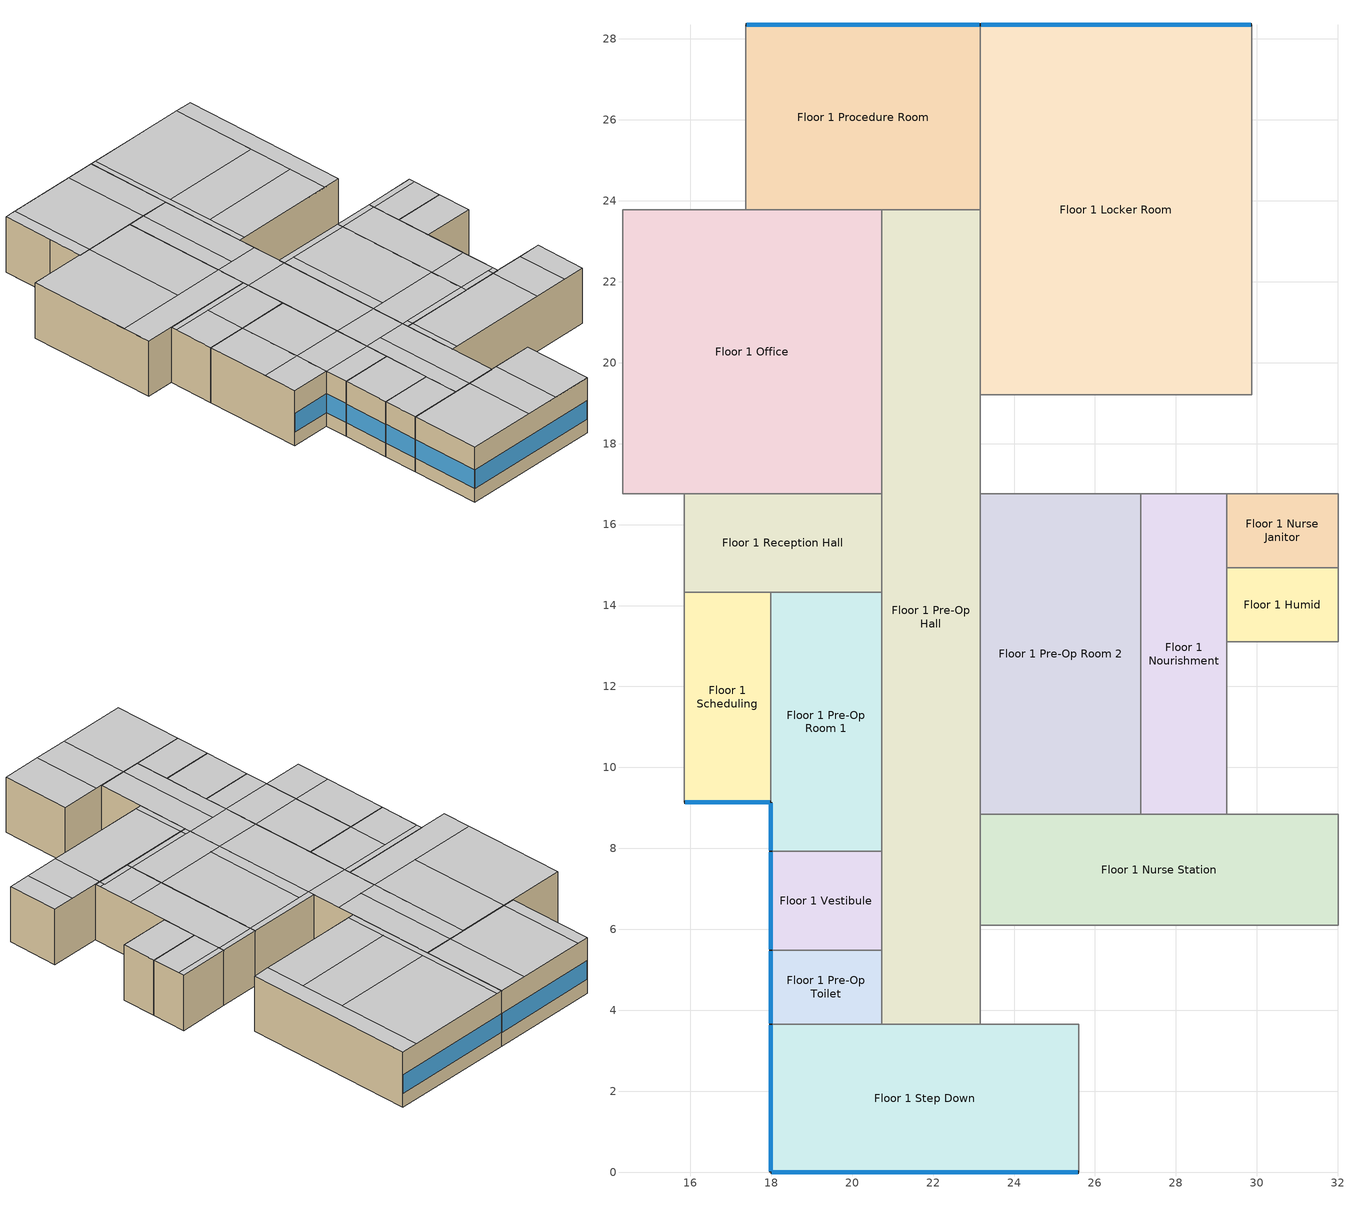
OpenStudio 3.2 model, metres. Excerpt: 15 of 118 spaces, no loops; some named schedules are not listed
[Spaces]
Floor 1 Vestibule
 floor foundation (BTAP-Grnd-Floor-Mass:U-0.757_std): 20.73,7.92 20.73,5.49 17.98,5.49 17.98,7.92 z0
 wall outside: 17.98,7.92 17.98,5.49 z0:3.05
 wall to Floor 1 Pre-Op Hall: 20.73,5.49 20.73,7.92 z0:3.05
 wall to Floor 1 Pre-Op Room 1: 20.73,7.92 17.98,7.92 z0:3.05
 wall to Floor 1 Pre-Op Toilet: 17.98,5.49 20.73,5.49 z0:3.05
 window (BTAP-Ext-FixedWindow:U=0.190 SHGC=0.600): 17.98,7.9 17.98,5.51 z0.76:1.8
 ceiling to Floor 2 Exam 1: 20.73,5.49 20.73,7.92 17.98,7.92 17.98,5.49 z3.05
Floor 1 Scheduling
 floor foundation (BTAP-Grnd-Floor-Mass:U-0.757_std): 17.98,14.33 17.98,9.14 15.85,9.14 15.85,14.33 z0
 wall outside: 15.85,9.14 17.98,9.14 z0:3.05
 wall to Floor 1 Reception: 15.85,14.33 15.85,9.14 z0:3.05
 wall to Floor 1 Pre-Op Room 1: 17.98,9.14 17.98,14.33 z0:3.05
 wall to Floor 1 Reception Hall: 17.98,14.33 15.85,14.33 z0:3.05
 window (BTAP-Ext-FixedWindow:U=0.190 SHGC=0.600): 15.88,9.14 17.96,9.14 z0.76:1.8
 ceiling to Floor 2 Reception Toilet: 17.98,10.97 17.98,14.33 15.85,14.33 15.85,10.97 z3.05
 ceiling to Floor 2 Reception Hall: 17.98,9.14 17.98,10.97 15.85,10.97 15.85,9.14 z3.05
Floor 1 Pre-Op Room 1
 floor foundation (BTAP-Grnd-Floor-Mass:U-0.757_std): 20.73,14.33 20.73,7.92 17.98,7.92 17.98,14.33 z0
 wall outside: 17.98,9.14 17.98,7.92 z0:3.05
 wall to Floor 1 Reception Hall: 20.73,14.33 17.98,14.33 z0:3.05
 wall to Floor 1 Pre-Op Hall: 20.73,7.92 20.73,14.33 z0:3.05
 window (BTAP-Ext-FixedWindow:U=0.190 SHGC=0.600): 17.98,9.12 17.98,7.95 z0.76:1.82
 ceiling to Floor 2 Scheduling 2: 20.73,10.97 20.73,14.33 17.98,14.33 17.98,10.97 z3.05
 ceiling to Floor 2 Reception Hall: 20.73,9.14 20.73,10.97 17.98,10.97 17.98,9.14 z3.05
 ceiling to Floor 2 Exam 1: 20.73,7.92 20.73,9.14 17.98,9.14 17.98,7.92 z3.05
Floor 1 Pre-Op Hall
 floor foundation (BTAP-Grnd-Floor-Mass:U-0.757_std): 23.16,23.77 23.16,3.66 20.73,3.66 20.73,23.77 z0
 wall to Floor 1 Nurse Hall: 23.16,3.66 23.16,6.1 z0:3.05
 wall to Floor 1 Office: 20.73,23.77 20.73,16.76 z0:3.05
 wall to Floor 1 Locker Room Hall: 23.16,16.76 23.16,19.2 z0:3.05
 wall to Floor 1 Pre-Op Room 2: 23.16,8.84 23.16,16.76 z0:3.05
 wall to Floor 1 Procedure Room: 23.16,23.77 20.73,23.77 z0:3.05
 wall to Floor 1 Nurse Station: 23.16,6.1 23.16,8.84 z0:3.05
 wall to Floor 1 Step Down: 20.73,3.66 23.16,3.66 z0:3.05
 wall to Floor 1 Locker Room: 23.16,19.2 23.16,23.77 z0:3.05
 wall to Floor 1 Pre-Op Toilet: 20.73,5.49 20.73,3.66 z0:3.05
 wall to Floor 1 Reception Hall: 20.73,16.76 20.73,14.33 z0:3.05
 ceiling to Floor 2 Exam 1: 21.64,3.66 21.64,9.14 20.73,9.14 20.73,3.66 z3.05
 ceiling to Floor 2 Exam Hall 1: 23.16,3.66 23.16,9.14 21.64,9.14 21.64,3.66 z3.05
 ceiling to Floor 2 Work Hall: 23.16,16.46 23.16,18.29 20.73,18.29 20.73,16.46 z3.05
 ceiling to Floor 2 Exam Hall 6: 23.16,18.29 23.16,23.77 21.64,23.77 21.64,18.29 z3.05
 ceiling to Floor 2 Exam 9: 21.64,18.29 21.64,23.77 20.73,23.77 20.73,18.29 z3.05
 ceiling to Floor 2 Scheduling 2: 23.16,10.97 23.16,16.46 20.73,16.46 20.73,10.97 z3.05
 ceiling to Floor 2 Reception Hall: 23.16,9.14 23.16,10.97 20.73,10.97 20.73,9.14 z3.05
Floor 1 Procedure Room
 floor foundation (BTAP-Grnd-Floor-Mass:U-0.757_std): 23.16,28.35 23.16,23.77 17.37,23.77 17.37,28.35 z0
 wall outside: 23.16,28.35 17.37,28.35 z0:3.05
 wall to Floor 1 Locker Room: 23.16,23.77 23.16,28.35 z0:3.05
 wall to Floor 1 MRI Hall: 17.37,25.6 17.37,23.77 z0:3.05
 wall to Floor 1 Office: 17.37,23.77 20.73,23.77 z0:3.05
 wall to Floor 1 MRI Toilet: 17.37,28.35 17.37,25.6 z0:3.05
 window (BTAP-Ext-FixedWindow:U=0.190 SHGC=0.600): 23.14,28.35 17.4,28.35 z0.76:1.79
 ceiling to Floor 2 Work: 17.98,23.77 17.98,28.35 17.37,28.35 17.37,23.77 z3.05
 ceiling to Floor 2 Exam Hall 6: 23.16,23.77 23.16,28.35 21.64,28.35 21.64,23.77 z3.05
 ceiling to Floor 2 Exam 9: 21.64,23.77 21.64,28.35 17.98,28.35 17.98,23.77 z3.05
Floor 1 Pre-Op Room 2
 floor foundation (BTAP-Grnd-Floor-Mass:U-0.757_std): 27.13,16.76 27.13,8.84 23.16,8.84 23.16,16.76 z0
 wall to Floor 1 Nurse Station: 23.16,8.84 27.13,8.84 z0:3.05
 wall to Floor 1 Locker Room Hall: 27.13,16.76 23.16,16.76 z0:3.05
 wall to Floor 1 Nourishment: 27.13,8.84 27.13,16.76 z0:3.05
 ceiling to Floor 2 Work Hall: 27.13,16.46 27.13,16.76 23.16,16.76 23.16,16.46 z3.05
 ceiling to Floor 2 Exam Hall 1: 23.47,8.84 23.47,9.14 23.16,9.14 23.16,8.84 z3.05
 ceiling to Floor 2 Exam 2: 27.13,8.84 27.13,9.14 23.47,9.14 23.47,8.84 z3.05
 ceiling to Floor 2 Reception Hall: 27.13,9.14 27.13,10.97 23.16,10.97 23.16,9.14 z3.05
 ceiling to Floor 2 Scheduling 2: 23.77,10.97 23.77,16.46 23.16,16.46 23.16,10.97 z3.05
 ceiling to Floor 2 X-Ray: 27.13,10.97 27.13,16.46 23.77,16.46 23.77,10.97 z3.05
Floor 1 Locker Room
 floor foundation (BTAP-Grnd-Floor-Mass:U-0.757_std): 29.87,28.35 29.87,19.2 23.16,19.2 23.16,28.35 z0
 wall outside: 29.87,28.35 23.16,28.35 z0:3.05
 wall to Floor 1 Locker Room Hall: 23.16,19.2 29.87,19.2 z0:3.05
 wall to Floor 1 Lounge: 29.87,19.2 29.87,28.35 z0:3.05
 window (BTAP-Ext-FixedWindow:U=0.190 SHGC=0.600): 29.84,28.35 23.19,28.35 z0.76:1.78
 ceiling to Floor 2 Exam Hall 5: 29.87,19.2 29.87,28.35 28.96,28.35 28.96,19.2 z3.05
 ceiling to Floor 2 Exam 8: 28.96,23.77 28.96,28.35 23.47,28.35 23.47,23.77 z3.05
 ceiling to Floor 2 Exam Hall 6: 23.47,19.2 23.47,28.35 23.16,28.35 23.16,19.2 z3.05
 ceiling to Floor 2 Nurse Station 2: 28.96,19.2 28.96,21.34 23.47,21.34 23.47,19.2 z3.05
 ceiling to Floor 2 Storage 3: 28.96,21.34 28.96,23.77 23.47,23.77 23.47,21.34 z3.05
Floor 1 Nurse Station
 floor foundation (BTAP-Grnd-Floor-Mass:U-0.757_std): 32,8.84 32,6.1 23.16,6.1 23.16,8.84 z0
 wall to Floor 1 Nurse Hall: 23.16,6.1 32,6.1 z0:3.05
 wall to Floor 1 Clean: 32,8.84 29.26,8.84 z0:3.05
 wall to Floor 1 Nourishment: 29.26,8.84 27.13,8.84 z0:3.05
 wall to Floor 1 PACU: 32,6.1 32,8.84 z0:3.05
 ceiling to Floor 2 Exam Hall 2: 30.78,6.1 30.78,8.84 28.96,8.84 28.96,6.1 z3.05
 ceiling to Floor 2 Exam Hall 1: 23.47,6.1 23.47,8.84 23.16,8.84 23.16,6.1 z3.05
 ceiling to Floor 2 Exam 3: 32,6.1 32,8.84 30.78,8.84 30.78,6.1 z3.05
 ceiling to Floor 2 Exam 2: 28.96,6.1 28.96,8.84 23.47,8.84 23.47,6.1 z3.05
Floor 1 Pre-Op Toilet
 floor foundation (BTAP-Grnd-Floor-Mass:U-0.757_std): 20.73,5.49 20.73,3.66 17.98,3.66 17.98,5.49 z0
 wall outside: 17.98,5.49 17.98,3.66 z0:3.05
 wall to Floor 1 Step Down: 17.98,3.66 20.73,3.66 z0:3.05
 window (BTAP-Ext-FixedWindow:U=0.190 SHGC=0.600): 17.98,5.46 17.98,3.68 z0.76:1.81
 ceiling to Floor 2 Exam 1: 20.73,3.66 20.73,5.49 17.98,5.49 17.98,3.66 z3.05
Floor 1 Office
 floor foundation (BTAP-Grnd-Floor-Mass:U-0.757_std): 20.73,23.77 20.73,16.76 14.33,16.76 14.33,23.77 z0
 wall to Floor 1 MRI Hall: 17.37,23.77 14.33,23.77 z0:3.05
 wall to Floor 1 Reception: 14.33,23.77 14.33,16.76 15.85,16.76 z0:3.05
 wall to Floor 1 Reception Hall: 15.85,16.76 20.73,16.76 z0:3.05
 ceiling to Floor 2 Work Hall: 20.73,16.76 20.73,18.29 14.33,18.29 14.33,16.76 z3.05
 ceiling to Floor 2 Exam 9: 20.73,18.29 20.73,23.77 17.98,23.77 17.98,18.29 z3.05
 ceiling to Floor 2 Work: 17.98,18.29 17.98,23.77 14.33,23.77 14.33,18.29 z3.05
Floor 1 Nourishment
 floor foundation (BTAP-Grnd-Floor-Mass:U-0.757_std): 29.26,16.76 29.26,8.84 27.13,8.84 27.13,16.76 z0
 wall to Floor 1 Nurse Janitor: 29.26,14.94 29.26,16.76 z0:3.05
 wall to Floor 1 Humid: 29.26,13.11 29.26,14.94 z0:3.05
 wall to Floor 1 Locker Room Hall: 29.26,16.76 27.13,16.76 z0:3.05
 wall to Floor 1 Clean: 29.26,8.84 29.26,13.11 z0:3.05
 ceiling to Floor 2 X-Ray: 29.26,10.97 29.26,16.46 27.13,16.46 27.13,10.97 z3.05
 ceiling to Floor 2 Exam 2: 28.96,8.84 28.96,9.14 27.13,9.14 27.13,8.84 z3.05
 ceiling to Floor 2 Reception Hall: 29.26,9.14 29.26,10.97 27.13,10.97 27.13,9.14 z3.05
 ceiling to Floor 2 Work Hall: 29.26,16.46 29.26,16.76 27.13,16.76 27.13,16.46 z3.05
 ceiling to Floor 2 Exam Hall 2: 29.26,8.84 29.26,9.14 28.96,9.14 28.96,8.84 z3.05
Floor 1 Humid
 floor foundation (BTAP-Grnd-Floor-Mass:U-0.757_std): 32,14.94 32,13.11 29.26,13.11 29.26,14.94 z0
 wall to Floor 1 Clean: 29.26,13.11 32,13.11 z0:3.05
 wall to Floor 1 Nurse Janitor: 32,14.94 29.26,14.94 z0:3.05
 wall to Floor 1 Sterile Storage: 32,13.11 32,14.94 z0:3.05
 ceiling to Floor 2 X-Ray: 32,13.11 32,14.94 29.26,14.94 29.26,13.11 z3.05
Floor 1 Step Down
 floor foundation (BTAP-Grnd-Floor-Mass:U-0.757_std): 25.6,3.66 25.6,0 17.98,0 17.98,3.66 z0
 wall outside: 17.98,3.66 17.98,0 25.6,0 z0:3.05
 wall to Floor 1 Nurse Hall: 25.6,3.66 23.16,3.66 z0:3.05
 wall to Floor 1 Recovery Room: 25.6,0 25.6,3.66 z0:3.05
 window (BTAP-Ext-FixedWindow:U=0.190 SHGC=0.600): 18.01,0 25.58,0 z0.76:1.78; 17.98,3.63 17.98,0.03 z0.76:1.79
 ceiling to Floor 2 Exam 1: 21.64,0 21.64,3.66 17.98,3.66 17.98,0 z3.05
 ceiling to Floor 2 Exam Hall 1: 23.47,0 23.47,3.66 21.64,3.66 21.64,0 z3.05
 ceiling to Floor 2 Exam 2: 25.6,0 25.6,3.66 23.47,3.66 23.47,0 z3.05
Floor 1 Reception Hall
 floor foundation (BTAP-Grnd-Floor-Mass:U-0.757_std): 20.73,16.76 20.73,14.33 15.85,14.33 15.85,16.76 z0
 wall to Floor 1 Reception: 15.85,16.76 15.85,14.33 z0:3.05
 ceiling to Floor 2 Work Hall: 20.73,16.46 20.73,16.76 15.85,16.76 15.85,16.46 z3.05
 ceiling to Floor 2 Reception Toilet: 17.98,14.33 17.98,16.46 15.85,16.46 15.85,14.33 z3.05
 ceiling to Floor 2 Scheduling 2: 20.73,14.33 20.73,16.46 17.98,16.46 17.98,14.33 z3.05
Floor 1 Nurse Janitor
 floor foundation (BTAP-Grnd-Floor-Mass:U-0.757_std): 32,16.76 32,14.94 29.26,14.94 29.26,16.76 z0
 wall to Floor 1 Sterile Storage: 32,14.94 32,16.76 z0:3.05
 wall to Floor 1 Locker Room Hall: 32,16.76 29.26,16.76 z0:3.05
 ceiling to Floor 2 Work Hall: 32,16.46 32,16.76 29.26,16.76 29.26,16.46 z3.05
 ceiling to Floor 2 X-Ray: 32,14.94 32,16.46 29.26,16.46 29.26,14.94 z3.05
[Site]
Calgary Intl AP_AB_CAN: Latitude {deg}=51.114; Longitude {deg}=-114.02; Time Zone {hr}=-7; Elevation {m}=1084.1; Terrain=City
[Building]
Outpatient: North Axis {deg}=0; Default Construction Set=BTAP-Mass at hdd = 5000.0; Standards Number of Stories=3; Standards Number of Above Ground Stories=3; Standards Template=NECB2017; Standards Building Type=Outpatient
[Site:WaterMainsTemperature]
Calculation Method=Correlation; Annual Average Outdoor Air Temperature {C}=5; Maximum Difference In Monthly Average Outdoor Air Temperatures {deltaC}=23.3
[Site:GroundTemperature:BuildingSurface]
19.527, 19.502, 19.536, 19.598, 20.002, 21.64, 22.225, 22.375, 21.449, 20.121, 19.802, 19.633
[SizingPeriod:DesignDay] Barometric Pressure {Pa}=88961; Sky Clearness=0; Rain Indicator=0; Snow Indicator=0; Day of Month=21; Daylight Saving Time Indicator=0; Humidity Indicating Type=Wetbulb; Dry-Bulb Temperature Range Modifier Type=DefaultMultipliers
Name | Maximum Dry-Bulb Temperature {C} | Daily Dry-Bulb Temperature Range {deltaC} | Humidity Indicating Conditions at Maximum Dry-Bulb | Wind Speed {m/s} | Wind Direction {deg} | Month | Day Type | Solar Model Indicator | ASHRAE Taub | ASHRAE Taud
Calgary Intl AP Ann Clg .4% Condns DB=>MWB | 28.5 | 12.1 | 16.1 | 4.5 | 160 | 7 | SummerDesignDay | ASHRAETau | 0.339 | 2.421
Calgary Intl AP Ann Htg 99.6% Condns DB | -28.5 | 0 | -28.5 | 2.9 | 200 | 1 | WinterDesignDay | ASHRAEClearSky
[Material:NoMass] Roughness=Smooth; Thermal Absorptance=0.9; Solar Absorptance=0.7
Name | Thermal Resistance {m2-K/W} | Visible Absorptance
Typical Carpet Pad; Typical Carpet Pad 1 | 0.21648 | 0.8
Typical Insulation 1 | 5.91238 | 0.7
Typical Insulation 2 | 4.49096 | 0.7
Typical Insulation 3 | 7.24636 | 0.7
Typical Carpet Pad 2 | 1.25503 | 0.8
Typical Carpet Pad 3; Typical Carpet Pad 4 | 3.45515 | 0.8
Typical Insulation 4 | 0.526298 | 0.7
Typical Insulation 5 | 0.526316 | 0.7
[Material]
Name | Roughness | Thickness {m} | Conductivity {W/m-K} | Density {kg/m3} | Specific Heat {J/kg-K} | Thermal Absorptance | Solar Absorptance | Visible Absorptance
G05 25mm wood | MediumSmooth | 0.0254 | 0.15 | 608 | 1630 | 0.9 | 0.5 | 0.5
100mm Normalweight concrete floor 1 | MediumSmooth | 0.1016 | 2.31 | 2322 | 832
G01 13mm gypsum board 1 | Smooth | 0.0127 | 0.16 | 800 | 1090 | 0.9 | 0.7 | 0.5
4 in. Normalweight Concrete Floor 1 | MediumRough | 0.1016 | 2.31 | 2322 | 832 | 0.9 | 0.7 | 0.7
1IN Stucco 1 | Smooth | 0.0253 | 0.6918 | 1858 | 837 | 0.9 | 0.7 | 0.92
8IN CONCRETE HW RefBldg 1 | Rough | 0.2032 | 1.311 | 2240 | 836.8 | 0.9 | 0.7 | 0.7
1/2IN Gypsum 1 | Smooth | 0.0127 | 0.16 | 784.9 | 830 | 0.9 | 0.4 | 0.4
Metal Roof Surface 1; F08 Metal surface 1 | Smooth | 0.0008 | 45.28 | 7824 | 500 | 0.9 | 0.7 | 0.7
6 in. Normalweight Concrete Floor 1; 6 in. Normalweight Concrete Floor 2; 6 in. Normalweight Concrete Floor 3 | MediumRough | 0.1524 | 2.31 | 2322 | 832 | 0.9 | 0.7 | 0.7
Expanded Polystyrene | MediumSmooth | 0.0363959 | 0.029 | 29 | 1210
[Construction]
BTAP-Int-Partition; BTAP-Int-Door: G05 25mm wood
BTAP-Int-Floor: 100mm Normalweight concrete floor 1, Typical Carpet Pad
BTAP-Int-Wall: G01 13mm gypsum board 1, G01 13mm gypsum board 1
BTAP-Int-Ceiling: Typical Carpet Pad, 100mm Normalweight concrete floor 1
BTAP-Int-Window: SimpleGlazing
BTAP-Ext-Floor-Mass:U-0.162: Typical Insulation 1, 4 in. Normalweight Concrete Floor 1, Typical Carpet Pad 1
BTAP-Ext-Wall-Mass:U-0.21: 1IN Stucco 1, 8IN CONCRETE HW RefBldg 1, Typical Insulation 2, 1/2IN Gypsum 1
BTAP-Ext-Roof-Metal:U-0.138: Metal Roof Surface 1, Typical Insulation 3
BTAP-Grnd-Floor-Mass:U-0.757: 6 in. Normalweight Concrete Floor 1, Typical Carpet Pad 2
BTAP-Grnd-Wall-Mass:U-0.284: 6 in. Normalweight Concrete Floor 2, Typical Carpet Pad 3
BTAP-Grnd-Roof-Mass:U-0.284: 6 in. Normalweight Concrete Floor 3, Typical Carpet Pad 4
BTAP-Ext-FixedWindow:U=0.190 SHGC=0.600; BTAP-Ext-GlassDoors:U=0.190 SHGC=0.600; BTAP-Ext-Skylights:U=0.190 SHGC=0.600; BTAP-Ext-DaylightDomes:U=0.190 SHGC=0.600; BTAP-Ext-DaylightDiffuser:U=0.190 SHGC=0.600: SimpleGlazing:U=0.190 SHGC=0.600
BTAP-Ext-Door:U-1.9: F08 Metal surface 1, Typical Insulation 4
BTAP-Ext-OverHeadDoor:U-1.9: Typical Insulation 5
BTAP-Grnd-Floor-Mass:U-0.757_std: 6 in. Normalweight Concrete Floor 1, Expanded Polystyrene
[DefaultConstructionSet]
BTAP-Mass at hdd = 5000.0: Default Exterior Surface Constructions=BTAP-Mass at hdd = 5000.0; Default Interior Surface Constructions=Default Surface Constructions 2; Default Ground Contact Surface Constructions=BTAP-Mass at hdd = 5000.0 1; Default Exterior SubSurface Constructions=BTAP-Mass at hdd = 5000.0; Default Interior SubSurface Constructions=Default Sub Surface Constructions 2; Interior Partition Construction=BTAP-Int-Partition
[DefaultSurfaceConstructions]
Name | Floor Construction | Wall Construction | Roof Ceiling Construction
Default Surface Constructions 2 | BTAP-Int-Floor | BTAP-Int-Wall | BTAP-Int-Ceiling
BTAP-Mass at hdd = 5000.0 | BTAP-Ext-Floor-Mass:U-0.162 | BTAP-Ext-Wall-Mass:U-0.21 | BTAP-Ext-Roof-Metal:U-0.138
BTAP-Mass at hdd = 5000.0 1 | BTAP-Grnd-Floor-Mass:U-0.757 | BTAP-Grnd-Wall-Mass:U-0.284 | BTAP-Grnd-Roof-Mass:U-0.284
[DefaultSubSurfaceConstructions]
Name | Fixed Window Construction | Operable Window Construction | Door Construction | Glass Door Construction | Overhead Door Construction | Skylight Construction | Tubular Daylight Dome Construction | Tubular Daylight Diffuser Construction
Default Sub Surface Constructions 2 | BTAP-Int-Window | BTAP-Int-Window | BTAP-Int-Door
BTAP-Mass at hdd = 5000.0 | BTAP-Ext-FixedWindow:U=0.190 SHGC=0.600 | BTAP-Ext-FixedWindow:U=0.190 SHGC=0.600 | BTAP-Ext-Door:U-1.9 | BTAP-Ext-GlassDoors:U=0.190 SHGC=0.600 | BTAP-Ext-OverHeadDoor:U-1.9 | BTAP-Ext-Skylights:U=0.190 SHGC=0.600 | BTAP-Ext-DaylightDomes:U=0.190 SHGC=0.600 | BTAP-Ext-DaylightDiffuser:U=0.190 SHGC=0.600
[WindowMaterial:SimpleGlazingSystem] Solar Heat Gain Coefficient=0.6; Visible Transmittance=0.21
Name | U-Factor {W/m2-K}
SimpleGlazing | 2.2
SimpleGlazing:U=0.190 SHGC=0.600 | 1.9
[Space] Building Story=Building Story 1; Part of Total Floor Area=Yes
Name | Space Type | Thermal Zone
Floor 1 Pre-Op Room 2 | Space Function Health care facility patient room | ALL_ST=Health care facility patient room_FL=Building Story 1_SCH=H
Floor 1 Nurse Janitor | Space Function Storage room < 5 m2-sch-A 1 | ALL_ST=Storage room < 5 m2-sch-A_FL=Building Story 1_SCH=A 4
Floor 1 Vestibule | Space Function Corridor/Transition area - hospital-sch-A | WILD_ST=Corridor/Transition area - hospital-sch-H_FL=Building Story 1_SCH=A 4
Floor 1 Scheduling | Space Function Office enclosed <= 25 m2 | ALL_ST=Office enclosed <= 25 m2_FL=Building Story 1_SCH=A 3
Floor 1 Pre-Op Room 1 | Space Function Health care facility patient room | ALL_ST=Health care facility patient room_FL=Building Story 1_SCH=H 1
Floor 1 Nourishment; Floor 1 Nurse Station | Space Function Health care facility nurses station | ALL_ST=Health care facility nurses station_FL=Building Story 1_SCH=H
Floor 1 Pre-Op Hall | Space Function Corridor/Transition area - hospital-sch-A | WILD_ST=Corridor/Transition area - hospital-sch-H_FL=Building Story 1_SCH=A 5
Floor 1 Procedure Room | Space Function Health care facility operating room | ALL_ST=Health care facility operating room_FL=Building Story 1_SCH=H
Floor 1 Locker Room | Space Function Locker room-sch-A | WET_ST=Locker room-sch-H_FL=Building Story 1_SCHA
Floor 1 Pre-Op Toilet | Space Function Washroom - other-sch-A | WET_ST=Washroom - other-sch-H_FL=Building Story 1_SCHA
Floor 1 Office; Floor 1 Humid | Space Function Office enclosed <= 25 m2 | ALL_ST=Office enclosed <= 25 m2_FL=Building Story 1_SCH=A 2
Floor 1 Step Down | Space Function Lounge/Break room - health care facility | ALL_ST=Lounge/Break room - health care facility_FL=Building Story 1_SCH=B 1
Floor 1 Reception Hall | Space Function Corridor/Transition area - hospital-sch-A | WILD_ST=Corridor/Transition area - hospital-sch-H_FL=Building Story 1_SCH=A 8
[BuildingStory]
Building Story 1: Nominal Z Coordinate {m}=0
[SpaceType] Standards Building Type=Space Function
Name | Default Schedule Set | Design Specification Outdoor Air Object | Standards Space Type
Space Function Health care facility operating room | Space Function Health care facility operating room Schedule Set | Space Function Health care facility operating room Ventilation | Health care facility operating room
Space Function Health care facility patient room | Space Function Health care facility patient room Schedule Set | Space Function Health care facility patient room Ventilation | Health care facility patient room
Space Function Lounge/Break room - health care facility | Space Function Lounge/Break room - health care facility Schedule Set | Space Function Lounge/Break room - health care facility Ventilation | Lounge/Break room - health care facility
Space Function Health care facility nurses station | Space Function Health care facility nurses station Schedule Set | Space Function Health care facility nurses station Ventilation | Health care facility nurses station
Space Function Office enclosed <= 25 m2 | Space Function Office enclosed <= 25 m2 Schedule Set | Space Function Office enclosed <= 25 m2 Ventilation | Office enclosed <= 25 m2
Space Function Storage room < 5 m2-sch-A 1 | Space Function Storage room < 5 m2-sch-A 1 Schedule Set | Space Function Storage room < 5 m2-sch-A 1 Ventilation | Storage room < 5 m2-sch-A
Space Function Washroom - other-sch-A | Space Function Washroom - other-sch-A Schedule Set | Space Function Washroom - other-sch-A Ventilation | Washroom - other-sch-A
Space Function Locker room-sch-A | Space Function Locker room-sch-A Schedule Set | Space Function Locker room-sch-A Ventilation | Locker room-sch-A
Space Function Corridor/Transition area - hospital-sch-A | Space Function Corridor/Transition area - hospital-sch-A Schedule Set | Space Function Corridor/Transition area - hospital-sch-A Ventilation | Corridor/Transition area - hospital-sch-A
[People:Definition] Number of People Calculation Method=People/Area; Fraction Radiant=0.3
Name | People per Space Floor Area {person/m2}
Space Function Health care facility nurses station People Definition; Space Function Health care facility operating room People Definition; Space Function Health care facility patient room People Definition; Space Function Office enclosed <= 25 m2 People Definition | 0.0500182
Space Function Lounge/Break room - health care facility People Definition; Space Function Locker room-sch-A People Definition | 0.100036
Space Function Storage room < 5 m2-sch-A 1 People Definition; Space Function Corridor/Transition area - hospital-sch-A People Definition | 0.0100036
Space Function Washroom - other-sch-A People Definition | 0.0333454
[People] Work Efficiency Schedule=Work Efficiency Schedule; Clothing Insulation Schedule=Clothing Schedule; Air Velocity Schedule=Air Velocity Schedule; Multiplier=1
Name | People Definition | Space or SpaceType
Space Function Health care facility nurses station People | Space Function Health care facility nurses station People Definition | Space Function Health care facility nurses station
Space Function Health care facility operating room People | Space Function Health care facility operating room People Definition | Space Function Health care facility operating room
Space Function Health care facility patient room People | Space Function Health care facility patient room People Definition | Space Function Health care facility patient room
Space Function Lounge/Break room - health care facility People | Space Function Lounge/Break room - health care facility People Definition | Space Function Lounge/Break room - health care facility
Space Function Office enclosed <= 25 m2 People | Space Function Office enclosed <= 25 m2 People Definition | Space Function Office enclosed <= 25 m2
Space Function Storage room < 5 m2-sch-A 1 People | Space Function Storage room < 5 m2-sch-A 1 People Definition | Space Function Storage room < 5 m2-sch-A 1
Space Function Washroom - other-sch-A People | Space Function Washroom - other-sch-A People Definition | Space Function Washroom - other-sch-A
Space Function Locker room-sch-A People | Space Function Locker room-sch-A People Definition | Space Function Locker room-sch-A
Space Function Corridor/Transition area - hospital-sch-A People | Space Function Corridor/Transition area - hospital-sch-A People Definition | Space Function Corridor/Transition area - hospital-sch-A
[Lights:Definition] Design Level Calculation Method=Watts/Area; Fraction Radiant=0.5; Fraction Visible=0.2
Name | Watts per Space Floor Area {W/m2}
Space Function Health care facility nurses station Lights Definition | 8.69993
Space Function Health care facility operating room Lights Definition | 23.3998
Space Function Health care facility patient room Lights Definition | 6.70243
Space Function Lounge/Break room - health care facility Lights Definition | 8.39993
Space Function Office enclosed <= 25 m2 Lights Definition | 9.99992
Space Function Storage room < 5 m2-sch-A 1 Lights Definition | 10.3999
Space Function Washroom - other-sch-A Lights Definition | 9.09993
Space Function Locker room-sch-A Lights Definition | 5.19996
Space Function Corridor/Transition area - hospital-sch-A Lights Definition | 9.89991
[Lights] Fraction Replaceable=1
Name | Lights Definition | Space or SpaceType
Space Function Health care facility nurses station Lights | Space Function Health care facility nurses station Lights Definition | Space Function Health care facility nurses station
Space Function Health care facility operating room Lights | Space Function Health care facility operating room Lights Definition | Space Function Health care facility operating room
Space Function Health care facility patient room Lights | Space Function Health care facility patient room Lights Definition | Space Function Health care facility patient room
Space Function Lounge/Break room - health care facility Lights | Space Function Lounge/Break room - health care facility Lights Definition | Space Function Lounge/Break room - health care facility
Space Function Office enclosed <= 25 m2 Lights | Space Function Office enclosed <= 25 m2 Lights Definition | Space Function Office enclosed <= 25 m2
Space Function Storage room < 5 m2-sch-A 1 Lights | Space Function Storage room < 5 m2-sch-A 1 Lights Definition | Space Function Storage room < 5 m2-sch-A 1
Space Function Washroom - other-sch-A Lights | Space Function Washroom - other-sch-A Lights Definition | Space Function Washroom - other-sch-A
Space Function Locker room-sch-A Lights | Space Function Locker room-sch-A Lights Definition | Space Function Locker room-sch-A
Space Function Corridor/Transition area - hospital-sch-A Lights | Space Function Corridor/Transition area - hospital-sch-A Lights Definition | Space Function Corridor/Transition area - hospital-sch-A
[ElectricEquipment:Definition] Design Level Calculation Method=Watts/Area; Fraction Radiant=0.5
Name | Watts per Space Floor Area {W/m2}
Space Function Health care facility nurses station Elec Equip Definition; Space Function Locker room-sch-A Elec Equip Definition | 2.50091
Space Function Health care facility operating room Elec Equip Definition; Space Function Health care facility patient room Elec Equip Definition | 10.0036
Space Function Lounge/Break room - health care facility Elec Equip Definition; Space Function Storage room < 5 m2-sch-A 1 Elec Equip Definition; Space Function Washroom - other-sch-A Elec Equip Definition | 1.00036
Space Function Office enclosed <= 25 m2 Elec Equip Definition | 7.50273
[ElectricEquipment]
Name | Electric Equipment Definition | Space or SpaceType
Space Function Health care facility nurses station Elec Equip | Space Function Health care facility nurses station Elec Equip Definition | Space Function Health care facility nurses station
Space Function Health care facility operating room Elec Equip | Space Function Health care facility operating room Elec Equip Definition | Space Function Health care facility operating room
Space Function Health care facility patient room Elec Equip | Space Function Health care facility patient room Elec Equip Definition | Space Function Health care facility patient room
Space Function Lounge/Break room - health care facility Elec Equip | Space Function Lounge/Break room - health care facility Elec Equip Definition | Space Function Lounge/Break room - health care facility
Space Function Office enclosed <= 25 m2 Elec Equip | Space Function Office enclosed <= 25 m2 Elec Equip Definition | Space Function Office enclosed <= 25 m2
Space Function Storage room < 5 m2-sch-A 1 Elec Equip | Space Function Storage room < 5 m2-sch-A 1 Elec Equip Definition | Space Function Storage room < 5 m2-sch-A 1
Space Function Washroom - other-sch-A Elec Equip | Space Function Washroom - other-sch-A Elec Equip Definition | Space Function Washroom - other-sch-A
Space Function Locker room-sch-A Elec Equip | Space Function Locker room-sch-A Elec Equip Definition | Space Function Locker room-sch-A
[DesignSpecification:OutdoorAir] Outdoor Air Method=Sum
Name | Outdoor Air Flow per Person {m3/s-person} | Outdoor Air Flow per Floor Area {m3/s-m2}
Space Function Health care facility nurses station Ventilation | 0.0914068
Space Function Health care facility operating room Ventilation | 0.0609379
Space Function Health care facility patient room Ventilation | 0.0253908
Space Function Lounge/Break room - health care facility Ventilation | 0.152345
Space Function Office enclosed <= 25 m2 Ventilation | 0.0142188
Space Function Storage room < 5 m2-sch-A 1 Ventilation |  | 0.000762
Space Function Washroom - other-sch-A Ventilation | 0.228517
Space Function Locker room-sch-A Ventilation |  | 0.00254
Space Function Corridor/Transition area - hospital-sch-A Ventilation |  | 0.000254
[DefaultScheduleSet] People Activity Level Schedule=NECB-Activity; Infiltration Schedule=Always On
Name | Number of People Schedule | Lighting Schedule | Electric Equipment Schedule
Space Function Health care facility nurses station Schedule Set | NECB-H-Occupancy | NECB-H-Occupancy-NECB-H-Lighting-0.0-0.0-0.67-Light Ruleset | NECB-H-Electric-Equipment
Space Function Health care facility operating room Schedule Set | NECB-H-Occupancy | NECB-H-Occupancy-NECB-H-Lighting-0.1-0.0-0.67-Light Ruleset | NECB-H-Electric-Equipment
Space Function Health care facility patient room Schedule Set | NECB-H-Occupancy | NECB-H-Lighting | NECB-H-Electric-Equipment
Space Function Lounge/Break room - health care facility Schedule Set | NECB-B-Occupancy | NECB-B-Lighting | NECB-B-Electric-Equipment
Space Function Office enclosed <= 25 m2 Schedule Set | NECB-A-Occupancy | NECB-A-Occupancy-NECB-A-Lighting-0.3-0.1-0.67-Light Ruleset | NECB-A-Electric-Equipment
Space Function Storage room < 5 m2-sch-A 1 Schedule Set | NECB-A-Occupancy | NECB-A-Occupancy-NECB-A-Lighting-0.6-0.0-0.67-Light Ruleset | NECB-A-Electric-Equipment
Space Function Washroom - other-sch-A Schedule Set | NECB-A-Occupancy | NECB-A-Occupancy-NECB-A-Lighting-0.5-0.0-0.67-Light Ruleset | NECB-A-Electric-Equipment
Space Function Locker room-sch-A Schedule Set | NECB-A-Occupancy | NECB-A-Lighting | NECB-A-Electric-Equipment
Space Function Corridor/Transition area - hospital-sch-A Schedule Set | NECB-A-Occupancy | NECB-A-Occupancy-NECB-A-Lighting-0.0-0.0-0.67-Light Ruleset | NECB-A-Electric-Equipment
[ThermostatSetpoint:DualSetpoint]
Name | Heating Setpoint Temperature Schedule | Cooling Setpoint Temperature Schedule
Space Function Washroom - other-sch-A Thermostat 1; Space Function Locker room-sch-A Thermostat 1; Space Function Office enclosed <= 25 m2 Thermostat 34; Space Function Office enclosed <= 25 m2 Thermostat 39; Space Function Storage room < 5 m2-sch-A 1 Thermostat 46; Space Function Corridor/Transition area - hospital-sch-A Thermostat 11; Space Function Corridor/Transition area - hospital-sch-A Thermostat 12; Space Function Corridor/Transition area - hospital-sch-A Thermostat 19 | NECB-A-Thermostat Setpoint-Heating | NECB-A-Thermostat Setpoint-Cooling
Space Function Health care facility operating room Thermostat 11; Space Function Health care facility patient room Thermostat 5; Space Function Health care facility patient room Thermostat 6; Space Function Health care facility nurses station Thermostat 10 | NECB-H-Thermostat Setpoint-Heating | NECB-H-Thermostat Setpoint-Cooling
Space Function Lounge/Break room - health care facility Thermostat 11 | NECB-B-Thermostat Setpoint-Heating | NECB-B-Thermostat Setpoint-Cooling
[SpaceInfiltration:DesignFlowRate] Design Flow Rate Calculation Method=Flow/ExteriorArea
Name | Space or SpaceType | Schedule | Flow per Exterior Surface Area {m3/s-m2} | Constant Term Coefficient | Temperature Term Coefficient | Velocity Term Coefficient | Velocity Squared Term Coefficient
Floor 1 Locker Room Infiltration | Floor 1 Locker Room | Always On Discrete | 0.00025 | 0 | 0 | 0.224 | 0
Floor 1 Pre-Op Room 1 Infiltration | Floor 1 Pre-Op Room 1 | Always On Discrete | 0.00025 | 0 | 0 | 0.224 | 0
Floor 1 Pre-Op Toilet Infiltration | Floor 1 Pre-Op Toilet | Always On Discrete | 0.00025 | 0 | 0 | 0.224 | 0
Floor 1 Procedure Room Infiltration | Floor 1 Procedure Room | Always On Discrete | 0.00025 | 0 | 0 | 0.224 | 0
Floor 1 Scheduling Infiltration | Floor 1 Scheduling | Always On Discrete | 0.00025 | 0 | 0 | 0.224 | 0
Floor 1 Step Down Infiltration | Floor 1 Step Down | Always On Discrete | 0.00025 | 0 | 0 | 0.224 | 0
Floor 1 Vestibule Infiltration | Floor 1 Vestibule | Always On Discrete | 0.00025 | 0 | 0 | 0.224 | 0
Space Function Washroom - other-sch-A Infiltration | Space Function Washroom - other-sch-A |  | 0.000250063
Space Function Locker room-sch-A Infiltration | Space Function Locker room-sch-A |  | 0.000250063
Space Function Corridor/Transition area - hospital-sch-A Infiltration | Space Function Corridor/Transition area - hospital-sch-A |  | 0.000250063
[ThermalZone] Use Ideal Air Loads=No
Name | Thermostat
WET_ST=Washroom - other-sch-H_FL=Building Story 1_SCHA | Space Function Washroom - other-sch-A Thermostat 1
WET_ST=Locker room-sch-H_FL=Building Story 1_SCHA | Space Function Locker room-sch-A Thermostat 1
ALL_ST=Health care facility operating room_FL=Building Story 1_SCH=H | Space Function Health care facility operating room Thermostat 11
ALL_ST=Office enclosed <= 25 m2_FL=Building Story 1_SCH=A 2 | Space Function Office enclosed <= 25 m2 Thermostat 34
ALL_ST=Lounge/Break room - health care facility_FL=Building Story 1_SCH=B 1 | Space Function Lounge/Break room - health care facility Thermostat 11
ALL_ST=Health care facility patient room_FL=Building Story 1_SCH=H | Space Function Health care facility patient room Thermostat 5
ALL_ST=Office enclosed <= 25 m2_FL=Building Story 1_SCH=A 3 | Space Function Office enclosed <= 25 m2 Thermostat 39
ALL_ST=Storage room < 5 m2-sch-A_FL=Building Story 1_SCH=A 4 | Space Function Storage room < 5 m2-sch-A 1 Thermostat 46
ALL_ST=Health care facility patient room_FL=Building Story 1_SCH=H 1 | Space Function Health care facility patient room Thermostat 6
ALL_ST=Health care facility nurses station_FL=Building Story 1_SCH=H | Space Function Health care facility nurses station Thermostat 10
WILD_ST=Corridor/Transition area - hospital-sch-H_FL=Building Story 1_SCH=A 4 | Space Function Corridor/Transition area - hospital-sch-A Thermostat 11
WILD_ST=Corridor/Transition area - hospital-sch-H_FL=Building Story 1_SCH=A 5 | Space Function Corridor/Transition area - hospital-sch-A Thermostat 12
WILD_ST=Corridor/Transition area - hospital-sch-H_FL=Building Story 1_SCH=A 8 | Space Function Corridor/Transition area - hospital-sch-A Thermostat 19
[Foundation:Kiva] Wall Height Above Grade {m}=0; Wall Depth Below Slab {m}=0
Bldg Kiva Foundation; Floor 1 Nurse Station Slab Kiva Foundation; Floor 1 Clean Work Slab Kiva Foundation; Floor 1 Soil Slab Kiva Foundation; Floor 1 Soil Work Slab Kiva Foundation; Floor 1 Humid Slab Kiva Foundation; Floor 1 Office Slab Kiva Foundation; Floor 1 Nurse Storage Slab Kiva Foundation
[SurfaceProperty:ExposedFoundationPerimeter] Exposed Perimeter Calculation Method=TotalExposedPerimeter
Name | Total Exposed Perimeter {m}
Floor 1 Nourishment Slab; Floor 1 Nurse Station Slab; Floor 1 Pre-Op Room 2 Slab; Floor 1 Humid Slab; Floor 1 Office Slab; Floor 1 Nurse Janitor Slab; Floor 1 Pre-Op Hall Slab; Floor 1 Reception Hall Slab | 0
Floor 1 Procedure Room Slab | 5.7912
Floor 1 Pre-Op Room 1 Slab | 1.2192
Floor 1 Step Down Slab | 11.2776
Floor 1 Scheduling Slab | 2.1336
Floor 1 Locker Room Slab | 6.7056
Floor 1 Pre-Op Toilet Slab | 1.8288
Floor 1 Vestibule Slab | 2.4384
[Foundation:Kiva:Settings]

[Schedule:Ruleset]
Clothing Schedule: Default Day Schedule=Clothing Schedule Default Winter Clothes
Air Velocity Schedule: Default Day Schedule=Air Velocity Schedule Default
Work Efficiency Schedule: Default Day Schedule=Work Efficiency Schedule Default
NECB-Activity: Default Day Schedule=NECB-Activity Default; Summer Design Day Schedule=NECB-Activity Summer Design Day; Winter Design Day Schedule=NECB-Activity Winter Design Day
Always On: Default Day Schedule=Always On Default
NECB-H-Occupancy: Default Day Schedule=NECB-H-Occupancy Default
NECB-H-Occupancy-NECB-H-Lighting-0.0-0.0-0.67-Light Ruleset: Default Day Schedule=NECB-H-Occupancy-NECB-H-Lighting-0.0-0.0-0.67-Light Default
NECB-H-Electric-Equipment: Default Day Schedule=NECB-H-Electric-Equipment Default
NECB-H-Thermostat Setpoint-Heating: Default Day Schedule=NECB-H-Thermostat Setpoint-Heating Default
NECB-H-Thermostat Setpoint-Cooling: Default Day Schedule=NECB-H-Thermostat Setpoint-Cooling Default
NECB-B-Occupancy: Default Day Schedule=NECB-B-Occupancy Default
NECB-B-Electric-Equipment: Default Day Schedule=NECB-B-Electric-Equipment Default
NECB-B-Thermostat Setpoint-Heating: Default Day Schedule=NECB-B-Thermostat Setpoint-Heating Default
NECB-B-Thermostat Setpoint-Cooling: Default Day Schedule=NECB-B-Thermostat Setpoint-Cooling Default
NECB-H-Lighting: Default Day Schedule=NECB-H-Lighting Default
NECB-H-Occupancy-NECB-H-Lighting-0.1-0.0-0.67-Light Ruleset: Default Day Schedule=NECB-H-Occupancy-NECB-H-Lighting-0.1-0.0-0.67-Light Default
NECB-B-Lighting: Default Day Schedule=NECB-B-Lighting Default
NECB-A-Occupancy: Default Day Schedule=NECB-A-Occupancy Default
NECB-A-Occupancy-NECB-A-Lighting-0.3-0.1-0.67-Light Ruleset: Default Day Schedule=NECB-A-Occupancy-NECB-A-Lighting-0.3-0.1-0.67-Light Default
NECB-A-Electric-Equipment: Default Day Schedule=NECB-A-Electric-Equipment Default
NECB-A-Thermostat Setpoint-Heating: Default Day Schedule=NECB-A-Thermostat Setpoint-Heating Default
NECB-A-Thermostat Setpoint-Cooling: Default Day Schedule=NECB-A-Thermostat Setpoint-Cooling Default
NECB-A-Occupancy-NECB-A-Lighting-0.6-0.0-0.67-Light Ruleset: Default Day Schedule=NECB-A-Occupancy-NECB-A-Lighting-0.6-0.0-0.67-Light Default
NECB-A-Occupancy-NECB-A-Lighting-0.5-0.0-0.67-Light Ruleset: Default Day Schedule=NECB-A-Occupancy-NECB-A-Lighting-0.5-0.0-0.67-Light Default
NECB-A-Lighting: Default Day Schedule=NECB-A-Lighting Default
NECB-A-Occupancy-NECB-A-Lighting-0.0-0.0-0.67-Light Ruleset: Default Day Schedule=NECB-A-Occupancy-NECB-A-Lighting-0.0-0.0-0.67-Light Default
[Schedule:Day]
Clothing Schedule Default Winter Clothes; Always On Default: 24, 0, 1
Clothing Schedule Summer Clothes: 24, 0, 0.5
Work Efficiency Schedule Default; NECB-A-Occupancy Sat Day; NECB-A-Occupancy Sun|Hol Day: 24, 0, 0
NECB-Activity Default; NECB-Activity Winter Design Day; NECB-Activity Summer Design Day: 24, 0, 130
NECB-H-Occupancy Default; NECB-H-Occupancy Default|Wkdy Day; NECB-H-Occupancy Sat Day; NECB-H-Occupancy Sun|Hol Day; NECB-H-Occupancy-NECB-H-Lighting-0.0-0.0-0.67-Default|Wkdy-Light Day; NECB-H-Occupancy-NECB-H-Lighting-0.0-0.0-0.67-Sat-Light Day; NECB-H-Occupancy-NECB-H-Lighting-0.0-0.0-0.67-Sun|Hol-Light Day; NECB-H-Electric-Equipment Default; NECB-H-Electric-Equipment Default|Wkdy Day; NECB-H-Electric-Equipment Sat Day; NECB-H-Electric-Equipment Sun|Hol Day; NECB-H-Lighting Default; NECB-H-Lighting Default|Wkdy Day; NECB-H-Lighting Sat Day; NECB-H-Lighting Sun|Hol Day; NECB-H-Occupancy-NECB-H-Lighting-0.1-0.0-0.67-Light Default; NECB-H-Occupancy-NECB-H-Lighting-0.1-0.0-0.67-Default|Wkdy-Light Day; NECB-H-Occupancy-NECB-H-Lighting-0.1-0.0-0.67-Sat-Light Day; NECB-H-Occupancy-NECB-H-Lighting-0.1-0.0-0.67-Sun|Hol-Light Day: 24, 0, 0.9
NECB-H-Thermostat Setpoint-Heating Default; NECB-H-Thermostat Setpoint-Heating Default|Wkdy Day; NECB-H-Thermostat Setpoint-Heating Sat Day; NECB-H-Thermostat Setpoint-Heating Sun|Hol Day: 1, 0, 22, 7, 0, 18, 8, 0, 20, 24, 0, 22
NECB-H-Thermostat Setpoint-Cooling Default; NECB-H-Thermostat Setpoint-Cooling Default|Wkdy Day; NECB-H-Thermostat Setpoint-Cooling Sat Day; NECB-H-Thermostat Setpoint-Cooling Sun|Hol Day: 24, 0, 24
NECB-B-Occupancy Default|Wkdy Day: 1, 0, 0.3, 2, 0, 0.1, 9, 0, 0, 10, 0, 0.1, 11, 0, 0.2, 12, 0, 0.5, 13, 0, 0.9, 14, 0, 0.8, 15, 0, 0.5, 17, 0, 0.2, 18, 0, 0.3, 19, 0, 0.6, 22, 0, 0.9, 23, 0, 0.6, 24, 0, 0.4
NECB-B-Occupancy Sat Day: 1, 0, 0.5, 2, 0, 0.3, 9, 0, 0, 10, 0, 0.1, 11, 0, 0.2, 12, 0, 0.5, 13, 0, 0.9, 14, 0, 0.8, 15, 0, 0.5, 17, 0, 0.2, 18, 0, 0.3, 19, 0, 0.6, 22, 0, 0.9, 24, 0, 0.6
NECB-B-Occupancy Sun|Hol Day: 1, 0, 0.1, 2, 0, 0.3, 10, 0, 0, 11, 0, 0.1, 12, 0, 0.4, 14, 0, 0.5, 15, 0, 0.4, 18, 0, 0.2, 19, 0, 0.5, 21, 0, 0.7, 22, 0, 0.5, 23, 0, 0.3, 24, 0, 0.1
NECB-B-Electric-Equipment Default|Wkdy Day; NECB-B-Electric-Equipment Sat Day; NECB-B-Lighting Default; NECB-B-Lighting Default|Wkdy Day; NECB-B-Lighting Sat Day: 1, 0, 0.9, 2, 0, 0.5, 9, 0, 0.1, 10, 0, 0.5, 11, 0, 0.7, 24, 0, 0.9
NECB-B-Electric-Equipment Sun|Hol Day; NECB-B-Lighting Sun|Hol Day: 2, 0, 0.5, 10, 0, 0.1, 11, 0, 0.5, 23, 0, 0.9, 24, 0, 0.5
NECB-B-Thermostat Setpoint-Heating Default; NECB-B-Thermostat Setpoint-Heating Default|Wkdy Day; NECB-B-Thermostat Setpoint-Heating Sat Day: 2, 0, 22, 8, 0, 18, 9, 0, 20, 24, 0, 22
NECB-B-Thermostat Setpoint-Heating Sun|Hol Day: 1, 0, 18, 2, 0, 22, 9, 0, 18, 10, 0, 20, 23, 0, 22, 24, 0, 18
NECB-B-Thermostat Setpoint-Cooling Default; NECB-B-Thermostat Setpoint-Cooling Default|Wkdy Day; NECB-B-Thermostat Setpoint-Cooling Sat Day: 1, 0, 24, 8, 0, 35, 24, 0, 24
NECB-B-Thermostat Setpoint-Cooling Sun|Hol Day: 9, 0, 35, 23, 0, 24, 24, 0, 35
NECB-A-Occupancy Default|Wkdy Day: 7, 0, 0, 8, 0, 0.1, 9, 0, 0.7, 12, 0, 0.9, 14, 0, 0.5, 17, 0, 0.9, 18, 0, 0.7, 19, 0, 0.3, 23, 0, 0.1, 24, 0, 0
NECB-A-Occupancy-NECB-A-Lighting-0.3-0.1-0.67-Light Default; NECB-A-Occupancy-NECB-A-Lighting-0.3-0.1-0.67-Default|Wkdy-Light Day: 7, 0, 0.03495, 8, 0, 0.2097, 9, 0, 0.8, 17, 0, 0.9, 18, 0, 0.8, 19, 0, 0.5, 21, 0, 0.2097, 23, 0, 0.0699, 24, 0, 0.03495
NECB-A-Occupancy-NECB-A-Lighting-0.3-0.1-0.67-Sat-Light Day; NECB-A-Occupancy-NECB-A-Lighting-0.3-0.1-0.67-Sun|Hol-Light Day: 24, 0, 0.03495
NECB-A-Electric-Equipment Default|Wkdy Day: 7, 0, 0.2, 8, 0, 0.3, 9, 0, 0.8, 18, 0, 0.9, 19, 0, 0.5, 21, 0, 0.3, 24, 0, 0.2
NECB-A-Electric-Equipment Sat Day; NECB-A-Electric-Equipment Sun|Hol Day: 24, 0, 0.2
NECB-A-Thermostat Setpoint-Heating Default; NECB-A-Thermostat Setpoint-Heating Default|Wkdy Day: 6, 0, 18, 7, 0, 20, 21, 0, 22, 24, 0, 18
NECB-A-Thermostat Setpoint-Heating Sat Day; NECB-A-Thermostat Setpoint-Heating Sun|Hol Day: 24, 0, 18
NECB-A-Thermostat Setpoint-Cooling Default; NECB-A-Thermostat Setpoint-Cooling Default|Wkdy Day: 6, 0, 35, 21, 0, 24, 24, 0, 35
NECB-A-Thermostat Setpoint-Cooling Sat Day; NECB-A-Thermostat Setpoint-Cooling Sun|Hol Day: 24, 0, 35
NECB-A-Occupancy-NECB-A-Lighting-0.6-0.0-0.67-Light Default; NECB-A-Occupancy-NECB-A-Lighting-0.6-0.0-0.67-Default|Wkdy-Light Day: 7, 0, 0.0299, 8, 0, 0.1794, 9, 0, 0.8, 12, 0, 0.9, 14, 0, 0.5382, 17, 0, 0.9, 18, 0, 0.8, 19, 0, 0.299, 21, 0, 0.1794, 23, 0, 0.0598, 24, 0, 0.0299
NECB-A-Occupancy-NECB-A-Lighting-0.6-0.0-0.67-Sat-Light Day; NECB-A-Occupancy-NECB-A-Lighting-0.6-0.0-0.67-Sun|Hol-Light Day: 24, 0, 0.0299
NECB-A-Occupancy-NECB-A-Lighting-0.5-0.0-0.67-Default|Wkdy-Light Day: 7, 0, 0.03325, 8, 0, 0.1995, 9, 0, 0.8, 17, 0, 0.9, 18, 0, 0.8, 19, 0, 0.3325, 21, 0, 0.1995, 23, 0, 0.0665, 24, 0, 0.03325
NECB-A-Occupancy-NECB-A-Lighting-0.5-0.0-0.67-Sat-Light Day; NECB-A-Occupancy-NECB-A-Lighting-0.5-0.0-0.67-Sun|Hol-Light Day: 24, 0, 0.03325
NECB-A-Lighting Default|Wkdy Day; NECB-A-Occupancy-NECB-A-Lighting-0.0-0.0-0.67-Default|Wkdy-Light Day: 7, 0, 0.05, 8, 0, 0.3, 9, 0, 0.8, 17, 0, 0.9, 18, 0, 0.8, 19, 0, 0.5, 21, 0, 0.3, 23, 0, 0.1, 24, 0, 0.05
NECB-A-Lighting Sat Day; NECB-A-Lighting Sun|Hol Day; NECB-A-Occupancy-NECB-A-Lighting-0.0-0.0-0.67-Sat-Light Day; NECB-A-Occupancy-NECB-A-Lighting-0.0-0.0-0.67-Sun|Hol-Light Day: 24, 0, 0.05
[Schedule:Rule] Date Specification Type=DateRange; Start Month=1; Start Day=1; End Month=12; End Day=31
Name | Schedule Ruleset | Rule Order | Day Schedule | Apply Monday | Apply Tuesday | Apply Wednesday | Apply Thursday | Apply Friday | Apply Saturday | Apply Sunday
Schedule Rule 17 | NECB-H-Occupancy | 2 | NECB-H-Occupancy Default|Wkdy Day | Yes | Yes | Yes | Yes | Yes
Schedule Rule 18 | NECB-H-Occupancy | 1 | NECB-H-Occupancy Sat Day |  |  |  |  |  | Yes
Schedule Rule 19 | NECB-H-Occupancy | 0 | NECB-H-Occupancy Sun|Hol Day |  |  |  |  |  |  | Yes
Schedule Rule 23 | NECB-H-Electric-Equipment | 2 | NECB-H-Electric-Equipment Default|Wkdy Day | Yes | Yes | Yes | Yes | Yes
Schedule Rule 24 | NECB-H-Electric-Equipment | 1 | NECB-H-Electric-Equipment Sat Day |  |  |  |  |  | Yes
Schedule Rule 25 | NECB-H-Electric-Equipment | 0 | NECB-H-Electric-Equipment Sun|Hol Day |  |  |  |  |  |  | Yes
Schedule Rule 26 | NECB-H-Thermostat Setpoint-Heating | 2 | NECB-H-Thermostat Setpoint-Heating Default|Wkdy Day | Yes | Yes | Yes | Yes | Yes
Schedule Rule 27 | NECB-H-Thermostat Setpoint-Heating | 1 | NECB-H-Thermostat Setpoint-Heating Sat Day |  |  |  |  |  | Yes
Schedule Rule 28 | NECB-H-Thermostat Setpoint-Heating | 0 | NECB-H-Thermostat Setpoint-Heating Sun|Hol Day |  |  |  |  |  |  | Yes
Schedule Rule 29 | NECB-H-Thermostat Setpoint-Cooling | 2 | NECB-H-Thermostat Setpoint-Cooling Default|Wkdy Day | Yes | Yes | Yes | Yes | Yes
Schedule Rule 30 | NECB-H-Thermostat Setpoint-Cooling | 1 | NECB-H-Thermostat Setpoint-Cooling Sat Day |  |  |  |  |  | Yes
Schedule Rule 31 | NECB-H-Thermostat Setpoint-Cooling | 0 | NECB-H-Thermostat Setpoint-Cooling Sun|Hol Day |  |  |  |  |  |  | Yes
Schedule Rule 41 | NECB-B-Thermostat Setpoint-Heating | 2 | NECB-B-Thermostat Setpoint-Heating Default|Wkdy Day | Yes | Yes | Yes | Yes | Yes
Schedule Rule 42 | NECB-B-Thermostat Setpoint-Heating | 1 | NECB-B-Thermostat Setpoint-Heating Sat Day |  |  |  |  |  | Yes
Schedule Rule 43 | NECB-B-Thermostat Setpoint-Heating | 0 | NECB-B-Thermostat Setpoint-Heating Sun|Hol Day |  |  |  |  |  |  | Yes
Schedule Rule 44 | NECB-B-Thermostat Setpoint-Cooling | 2 | NECB-B-Thermostat Setpoint-Cooling Default|Wkdy Day | Yes | Yes | Yes | Yes | Yes
Schedule Rule 45 | NECB-B-Thermostat Setpoint-Cooling | 1 | NECB-B-Thermostat Setpoint-Cooling Sat Day |  |  |  |  |  | Yes
Schedule Rule 46 | NECB-B-Thermostat Setpoint-Cooling | 0 | NECB-B-Thermostat Setpoint-Cooling Sun|Hol Day |  |  |  |  |  |  | Yes
Schedule Rule 47 | NECB-H-Lighting | 2 | NECB-H-Lighting Default|Wkdy Day | Yes | Yes | Yes | Yes | Yes
Schedule Rule 48 | NECB-H-Lighting | 1 | NECB-H-Lighting Sat Day |  |  |  |  |  | Yes
Schedule Rule 49 | NECB-H-Lighting | 0 | NECB-H-Lighting Sun|Hol Day |  |  |  |  |  |  | Yes
Schedule Rule 53 | NECB-H-Occupancy-NECB-H-Lighting-0.1-0.0-0.67-Light Ruleset | 2 | NECB-H-Occupancy-NECB-H-Lighting-0.1-0.0-0.67-Default|Wkdy-Light Day | Yes | Yes | Yes | Yes | Yes
Schedule Rule 54 | NECB-H-Occupancy-NECB-H-Lighting-0.1-0.0-0.67-Light Ruleset | 1 | NECB-H-Occupancy-NECB-H-Lighting-0.1-0.0-0.67-Sat-Light Day |  |  |  |  |  | Yes
Schedule Rule 55 | NECB-H-Occupancy-NECB-H-Lighting-0.1-0.0-0.67-Light Ruleset | 0 | NECB-H-Occupancy-NECB-H-Lighting-0.1-0.0-0.67-Sun|Hol-Light Day |  |  |  |  |  |  | Yes
Schedule Rule 62 | NECB-B-Lighting | 2 | NECB-B-Lighting Default|Wkdy Day | Yes | Yes | Yes | Yes | Yes
Schedule Rule 63 | NECB-B-Lighting | 1 | NECB-B-Lighting Sat Day |  |  |  |  |  | Yes
Schedule Rule 64 | NECB-B-Lighting | 0 | NECB-B-Lighting Sun|Hol Day |  |  |  |  |  |  | Yes
Schedule Rule 68 | NECB-A-Occupancy-NECB-A-Lighting-0.3-0.1-0.67-Light Ruleset | 2 | NECB-A-Occupancy-NECB-A-Lighting-0.3-0.1-0.67-Default|Wkdy-Light Day | Yes | Yes | Yes | Yes | Yes
Schedule Rule 69 | NECB-A-Occupancy-NECB-A-Lighting-0.3-0.1-0.67-Light Ruleset | 1 | NECB-A-Occupancy-NECB-A-Lighting-0.3-0.1-0.67-Sat-Light Day |  |  |  |  |  | Yes
Schedule Rule 70 | NECB-A-Occupancy-NECB-A-Lighting-0.3-0.1-0.67-Light Ruleset | 0 | NECB-A-Occupancy-NECB-A-Lighting-0.3-0.1-0.67-Sun|Hol-Light Day |  |  |  |  |  |  | Yes
Schedule Rule 74 | NECB-A-Thermostat Setpoint-Heating | 2 | NECB-A-Thermostat Setpoint-Heating Default|Wkdy Day | Yes | Yes | Yes | Yes | Yes
Schedule Rule 75 | NECB-A-Thermostat Setpoint-Heating | 1 | NECB-A-Thermostat Setpoint-Heating Sat Day |  |  |  |  |  | Yes
Schedule Rule 76 | NECB-A-Thermostat Setpoint-Heating | 0 | NECB-A-Thermostat Setpoint-Heating Sun|Hol Day |  |  |  |  |  |  | Yes
Schedule Rule 77 | NECB-A-Thermostat Setpoint-Cooling | 2 | NECB-A-Thermostat Setpoint-Cooling Default|Wkdy Day | Yes | Yes | Yes | Yes | Yes
Schedule Rule 78 | NECB-A-Thermostat Setpoint-Cooling | 1 | NECB-A-Thermostat Setpoint-Cooling Sat Day |  |  |  |  |  | Yes
Schedule Rule 79 | NECB-A-Thermostat Setpoint-Cooling | 0 | NECB-A-Thermostat Setpoint-Cooling Sun|Hol Day |  |  |  |  |  |  | Yes
Schedule Rule 80 | NECB-A-Occupancy-NECB-A-Lighting-0.6-0.0-0.67-Light Ruleset | 2 | NECB-A-Occupancy-NECB-A-Lighting-0.6-0.0-0.67-Default|Wkdy-Light Day | Yes | Yes | Yes | Yes | Yes
Schedule Rule 81 | NECB-A-Occupancy-NECB-A-Lighting-0.6-0.0-0.67-Light Ruleset | 1 | NECB-A-Occupancy-NECB-A-Lighting-0.6-0.0-0.67-Sat-Light Day |  |  |  |  |  | Yes
Schedule Rule 82 | NECB-A-Occupancy-NECB-A-Lighting-0.6-0.0-0.67-Light Ruleset | 0 | NECB-A-Occupancy-NECB-A-Lighting-0.6-0.0-0.67-Sun|Hol-Light Day |  |  |  |  |  |  | Yes
[Schedule:Constant]
Always On Discrete: Value=1
